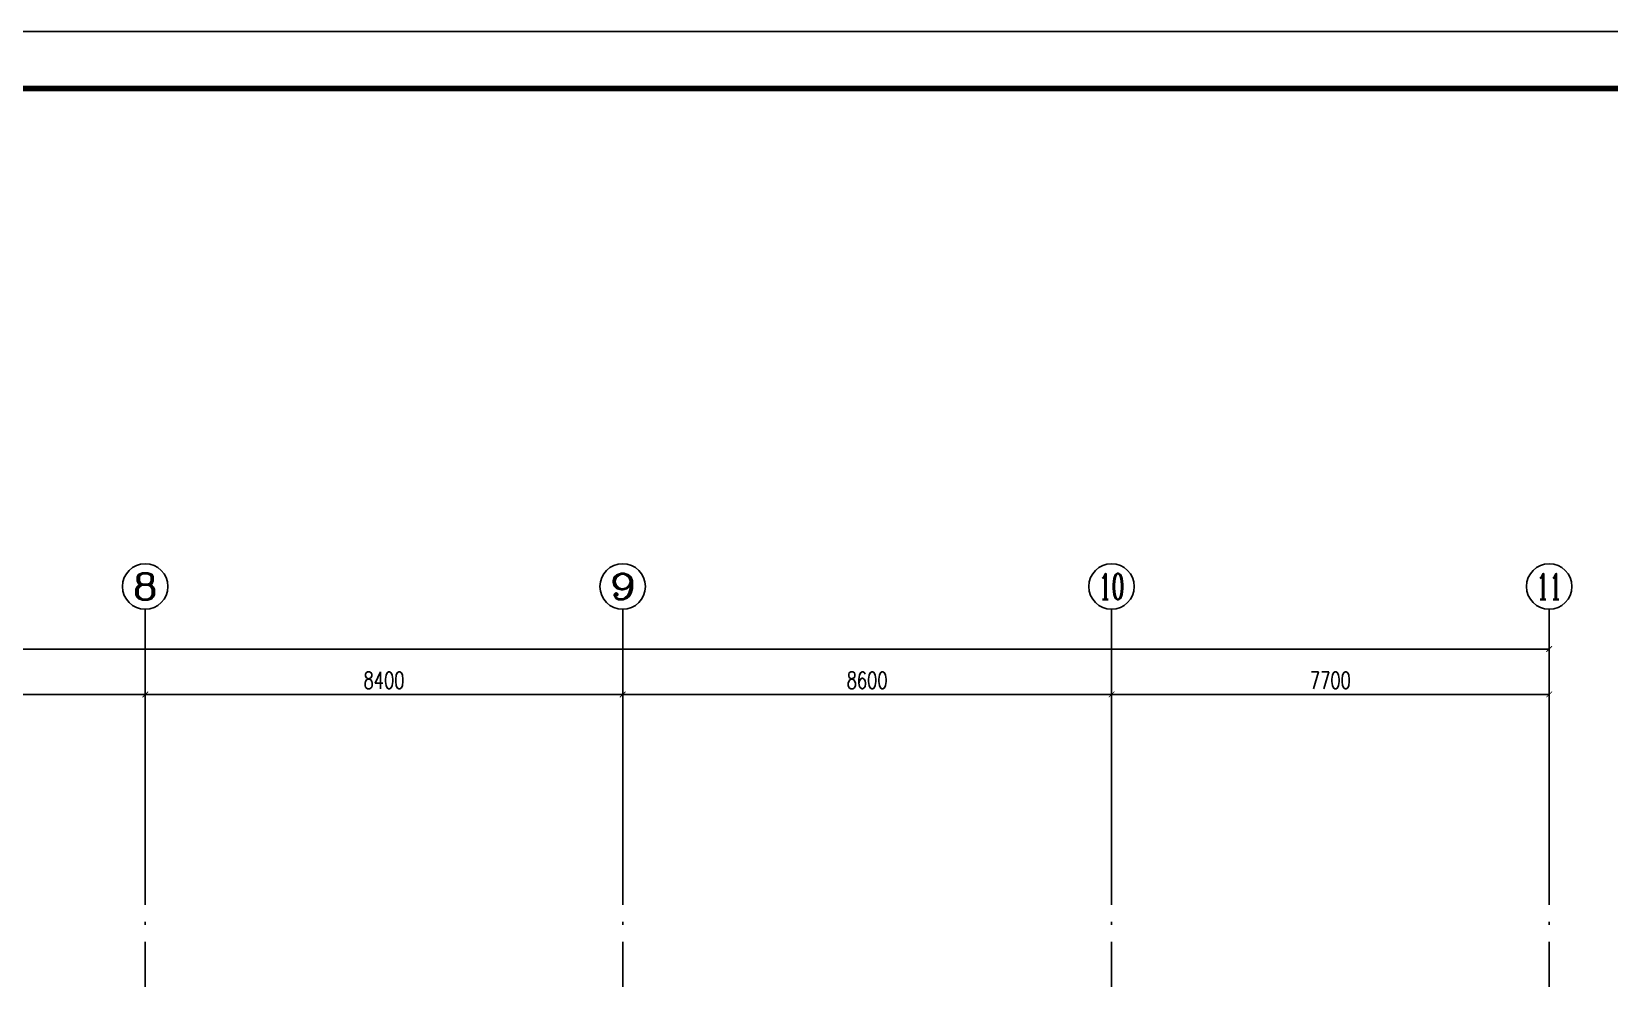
# Model space of a CAD drawing. Extents: x 169490 to 7584583, y -2399407 to 1374371.
# Drawn here: x 653196 to 680956, y 838534 to 855191 of the extents above; entities that cross this region are included whole.
import ezdxf
from ezdxf.enums import TextEntityAlignment as Align

# ---------------------------------------------------------------- set-up
doc = ezdxf.new("R2010")
doc.units = 0
doc.header["$LTSCALE"] = 100
doc.linetypes.add('D3轴线点划线', pattern=[18.5, 12, -3, 0.5, -3])
doc.layers.get('0').update_dxf_attribs({"linetype": 'CONTINUOUS'})
doc.layers.get('DEFPOINTS').update_dxf_attribs({"linetype": 'CONTINUOUS'})
for name, color, linetype in [('AXIS', 3, 'CONTINUOUS'), ('AXIS_TEXT', 4, 'CONTINUOUS'), ('C-AXIS(轴号)', 3, 'CONTINUOUS'), ('C-AXIS-T(字)', 7, 'CONTINUOUS'), ('C-DOTE', 8, 'D3轴线点划线'), ('图框', 140, 'CONTINUOUS')]:
    doc.layers.add(name, color=color, linetype=linetype)
doc.styles.add('_TCH_AXIS', font='COMPLEX', dxfattribs={"bigfont": 'GBCBIG'})
doc.styles.add('_TCH_DIM_T3', font='SIMPLEX.shx', dxfattribs={"width": 0.705882, "bigfont": 'GBCBIG.shx'})
doc.styles.add('COMPLEX', font='COMPLEX')
doc.dimstyles.new('_TCH_ARCH&&100', dxfattribs={"dimtxt": 297.5, "dimasz": 100, "dimexe": 250, "dimexo": 300, "dimgap": 100, "dimtad": 1, "dimdec": 0, "dimzin": 0, "dimdsep": 46, "dimtxsty": '_TCH_DIM_T3', "dimblk": 'ARCHTICK', "dimcen": 0.09, "dimclrt": 7, "dimazin": 2, "dimtfac": 1, "dimtdec": 0, "dimtix": 1, "dimtmove": 2, "dimatfit": 3, "dimfxl": 1, "dimtolj": 1, "dimtzin": 0, "dimarcsym": 0})

# ---------------------------------------------------------------- blocks, each defined once
blk = doc.blocks.new('_ARCHTICK')
at = {"const_width": 0.15}
blk.add_lwpolyline([(-0.5, -0.5), (0.5, 0.5)], dxfattribs=at)
blk = doc.blocks.new('*D3448')
at = {"layer": 'AXIS', "color": 0, "lineweight": -2, "transparency": 16777216}
for p, q in [((607996, 841329), (607996, 844579)), ((679896, 841329), (679896, 844579)), ((607996, 844329), (679896, 844329))]:
    blk.add_line(p, q, dxfattribs=at)
at = {"layer": 'DEFPOINTS', "color": 0, "transparency": 16777216}
for p in [(679896, 844329), (607996, 841029), (679896, 841029)]:
    blk.add_point(p, dxfattribs=at)
at = {"layer": 'AXIS', "color": 0, "lineweight": -2, "transparency": 16777216, "xscale": 100, "yscale": 100, "zscale": 100, "rotation": 180}
blk.add_blockref('_ARCHTICK', (607996, 844329), dxfattribs=at)
at = {"layer": 'AXIS', "color": 0, "lineweight": -2, "transparency": 16777216, "xscale": 100, "yscale": 100, "zscale": 100}
blk.add_blockref('_ARCHTICK', (679896, 844329), dxfattribs=at)
at = {"layer": 'AXIS', "color": 7, "transparency": 16777216, "insert": (643946, 844578), "char_height": 297.5, "attachment_point": 5, "style": '_TCH_DIM_T3'}
blk.add_mtext('\\A1;71900', dxfattribs=at)
blk = doc.blocks.new('*D3460')
at = {"layer": 'AXIS', "color": 0, "lineweight": -2, "transparency": 16777216}
for p, q in [((647396, 841329), (647396, 843779)), ((655196, 841329), (655196, 843779)), ((647396, 843529), (655196, 843529))]:
    blk.add_line(p, q, dxfattribs=at)
at = {"layer": 'DEFPOINTS', "color": 0, "transparency": 16777216}
for p in [(655196, 843529), (647396, 841029), (655196, 841029)]:
    blk.add_point(p, dxfattribs=at)
at = {"layer": 'AXIS', "color": 0, "lineweight": -2, "transparency": 16777216, "xscale": 100, "yscale": 100, "zscale": 100, "rotation": 180}
blk.add_blockref('_ARCHTICK', (647396, 843529), dxfattribs=at)
at = {"layer": 'AXIS', "color": 0, "lineweight": -2, "transparency": 16777216, "xscale": 100, "yscale": 100, "zscale": 100}
blk.add_blockref('_ARCHTICK', (655196, 843529), dxfattribs=at)
at = {"layer": 'AXIS', "color": 7, "transparency": 16777216, "insert": (651296, 843778), "char_height": 297.5, "attachment_point": 5, "style": '_TCH_DIM_T3'}
blk.add_mtext('\\A1;7800', dxfattribs=at)
blk = doc.blocks.new('*D3461')
at = {"layer": 'AXIS', "color": 0, "lineweight": -2, "transparency": 16777216}
for p, q in [((655196, 841329), (655196, 843779)), ((663596, 841329), (663596, 843779)), ((655196, 843529), (663596, 843529))]:
    blk.add_line(p, q, dxfattribs=at)
at = {"layer": 'DEFPOINTS', "color": 0, "transparency": 16777216}
for p in [(663596, 843529), (655196, 841029), (663596, 841029)]:
    blk.add_point(p, dxfattribs=at)
at = {"layer": 'AXIS', "color": 0, "lineweight": -2, "transparency": 16777216, "xscale": 100, "yscale": 100, "zscale": 100, "rotation": 180}
blk.add_blockref('_ARCHTICK', (655196, 843529), dxfattribs=at)
at = {"layer": 'AXIS', "color": 0, "lineweight": -2, "transparency": 16777216, "xscale": 100, "yscale": 100, "zscale": 100}
blk.add_blockref('_ARCHTICK', (663596, 843529), dxfattribs=at)
at = {"layer": 'AXIS', "color": 7, "transparency": 16777216, "insert": (659396, 843778), "char_height": 297.5, "attachment_point": 5, "style": '_TCH_DIM_T3'}
blk.add_mtext('\\A1;8400', dxfattribs=at)
blk = doc.blocks.new('*D3462')
at = {"layer": 'AXIS', "color": 0, "lineweight": -2, "transparency": 16777216}
for p, q in [((663596, 841329), (663596, 843779)), ((672196, 841329), (672196, 843779)), ((663596, 843529), (672196, 843529))]:
    blk.add_line(p, q, dxfattribs=at)
at = {"layer": 'DEFPOINTS', "color": 0, "transparency": 16777216}
for p in [(672196, 843529), (663596, 841029), (672196, 841029)]:
    blk.add_point(p, dxfattribs=at)
at = {"layer": 'AXIS', "color": 0, "lineweight": -2, "transparency": 16777216, "xscale": 100, "yscale": 100, "zscale": 100, "rotation": 180}
blk.add_blockref('_ARCHTICK', (663596, 843529), dxfattribs=at)
at = {"layer": 'AXIS', "color": 0, "lineweight": -2, "transparency": 16777216, "xscale": 100, "yscale": 100, "zscale": 100}
blk.add_blockref('_ARCHTICK', (672196, 843529), dxfattribs=at)
at = {"layer": 'AXIS', "color": 7, "transparency": 16777216, "insert": (667896, 843778), "char_height": 297.5, "attachment_point": 5, "style": '_TCH_DIM_T3'}
blk.add_mtext('\\A1;8600', dxfattribs=at)
blk = doc.blocks.new('*D3463')
at = {"layer": 'AXIS', "color": 0, "lineweight": -2, "transparency": 16777216}
for p, q in [((672196, 841329), (672196, 843779)), ((679896, 841329), (679896, 843779)), ((672196, 843529), (679896, 843529))]:
    blk.add_line(p, q, dxfattribs=at)
at = {"layer": 'DEFPOINTS', "color": 0, "transparency": 16777216}
for p in [(679896, 843529), (672196, 841029), (679896, 841029)]:
    blk.add_point(p, dxfattribs=at)
at = {"layer": 'AXIS', "color": 0, "lineweight": -2, "transparency": 16777216, "xscale": 100, "yscale": 100, "zscale": 100, "rotation": 180}
blk.add_blockref('_ARCHTICK', (672196, 843529), dxfattribs=at)
at = {"layer": 'AXIS', "color": 0, "lineweight": -2, "transparency": 16777216, "xscale": 100, "yscale": 100, "zscale": 100}
blk.add_blockref('_ARCHTICK', (679896, 843529), dxfattribs=at)
at = {"layer": 'AXIS', "color": 7, "transparency": 16777216, "insert": (676046, 843778), "char_height": 297.5, "attachment_point": 5, "style": '_TCH_DIM_T3'}
blk.add_mtext('\\A1;7700', dxfattribs=at)
blk = doc.blocks.new('_AXISO')
blk.add_circle((0, 0), 0.5)
at = {"layer": 'AXIS_TEXT', "style": 'COMPLEX', "width": 1.041667}
blk.add_attdef('A', text='', height=0.56, dxfattribs=at).set_placement((-0.25, -0.28), (0.25, -0.28), align=Align.FIT)

msp = doc.modelspace()

# ---------------------------------------------------------------- linework, layer by layer
at = {"ltscale": 10}
msp.add_lwpolyline([(690882.7, 854191.4), (596277.8, 854191.4), (596277.8, 796791.4), (690882.7, 796791.4)], close=True, dxfattribs=at)
at = {"layer": 'C-AXIS(轴号)'}
for p, q in [((655195.7, 841028.9), (655195.7, 845028.9)), ((663595.7, 841028.9), (663595.7, 845028.9)), ((672195.7, 841028.9), (672195.7, 845028.9)), ((679895.7, 841028.9), (679895.7, 845028.9))]:
    msp.add_line(p, q, dxfattribs=at)
at = {"layer": 'C-DOTE'}
for p, q in [((655195.7, 841028.9), (655195.7, 816328.9)), ((663595.7, 841028.9), (663595.7, 816328.9)), ((672195.7, 841028.9), (672195.7, 816328.9)), ((679895.7, 841028.9), (679895.7, 816328.9))]:
    msp.add_line(p, q, dxfattribs=at)
at = {"layer": '图框'}
msp.add_lwpolyline([(593777.8, 795791.4), (698877.8, 795791.4), (698877.8, 855191.4), (593777.8, 855191.4)], close=True, dxfattribs=at)
at = {"layer": '图框', "const_width": 100}
msp.add_lwpolyline([(596277.8, 796791.4), (697877.8, 796791.4), (697877.8, 854191.4), (596277.8, 854191.4)], close=True, dxfattribs=at)

# ---------------------------------------------------------------- block references
at = {"layer": 'C-AXIS(轴号)'}
ref = msp.add_blockref('_AXISO', (655195.7, 845428.9), dxfattribs=dict(at, xscale=800, yscale=800, zscale=800))
ref.add_attrib('A', '8', dxfattribs={"layer": 'C-AXIS-T(字)', "height": 452.5, "style": '_TCH_AXIS', "width": 1.5}).set_placement((654969.4, 845202.6), (655422, 845202.6), align=Align.FIT)
ref = msp.add_blockref('_AXISO', (663595.7, 845428.9), dxfattribs=dict(at, xscale=800, yscale=800, zscale=800))
ref.add_attrib('A', '9', dxfattribs={"layer": 'C-AXIS-T(字)', "height": 452.5, "style": '_TCH_AXIS', "width": 1.5}).set_placement((663369.4, 845202.6), (663822, 845202.6), align=Align.FIT)
ref = msp.add_blockref('_AXISO', (672195.7, 845428.9), dxfattribs=dict(at, xscale=800, yscale=800, zscale=800))
ref.add_attrib('A', '10', dxfattribs={"layer": 'C-AXIS-T(字)', "height": 452.55, "style": '_TCH_AXIS', "width": 0.724138}).set_placement((671969.4, 845202.6), (672422, 845202.6), align=Align.FIT)
ref = msp.add_blockref('_AXISO', (679895.7, 845428.9), dxfattribs=dict(at, xscale=800, yscale=800, zscale=800))
ref.add_attrib('A', '11', dxfattribs={"layer": 'C-AXIS-T(字)', "height": 452.55, "style": '_TCH_AXIS', "width": 0.875}).set_placement((679669.4, 845202.6), (680122, 845202.6), align=Align.FIT)

# ---------------------------------------------------------------- dimensions: what is measured, and where the dimension line sits
at = {"layer": 'AXIS'}
for p1, p2, distance, picture, middle in [((607995.7, 841028.9), (679895.7, 841028.9), 3300, '*D3448', (643945.7, 844577.6)), ((647395.7, 841028.9), (655195.7, 841028.9), 2500, '*D3460', (651295.7, 843777.6)), ((655195.7, 841028.9), (663595.7, 841028.9), 2500, '*D3461', (659395.7, 843777.6)), ((663595.7, 841028.9), (672195.7, 841028.9), 2500, '*D3462', (667895.7, 843777.6)), ((672195.7, 841028.9), (679895.7, 841028.9), 2500, '*D3463', (676045.7, 843777.6))]:
    dim = msp.add_aligned_dim(p1=p1, p2=p2, distance=distance, dimstyle='_TCH_ARCH&&100', dxfattribs=at)
    dim.commit()
    dim.dimension.update_dxf_attribs({"geometry": picture, "text_midpoint": middle})

doc.saveas('drawing.dxf')
